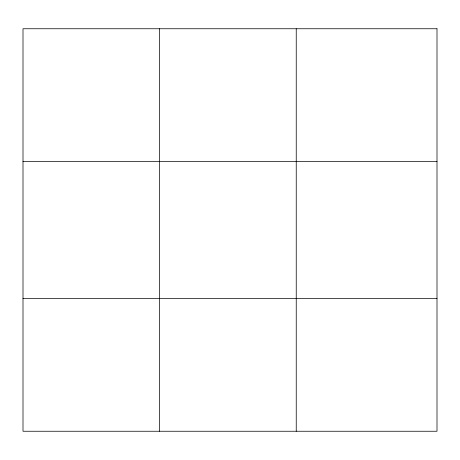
<?xml version="1.0" encoding="UTF-8"?>
<svg xmlns="http://www.w3.org/2000/svg" width="460" height="460" viewBox="0 0 460 460"><rect width="100%" height="100%" fill="white"/><g stroke="black" fill="none" stroke-linecap="round" stroke-linejoin="round"><path stroke-width="0.69" d="M159.62 28.75L159.62 431.25M296.24 28.75L296.24 431.25M23 161.575L437 161.575M23 298.425L437 298.425M437 28.75L437 431.25L23 431.25L23 28.75L437 28.75"/></g></svg>
